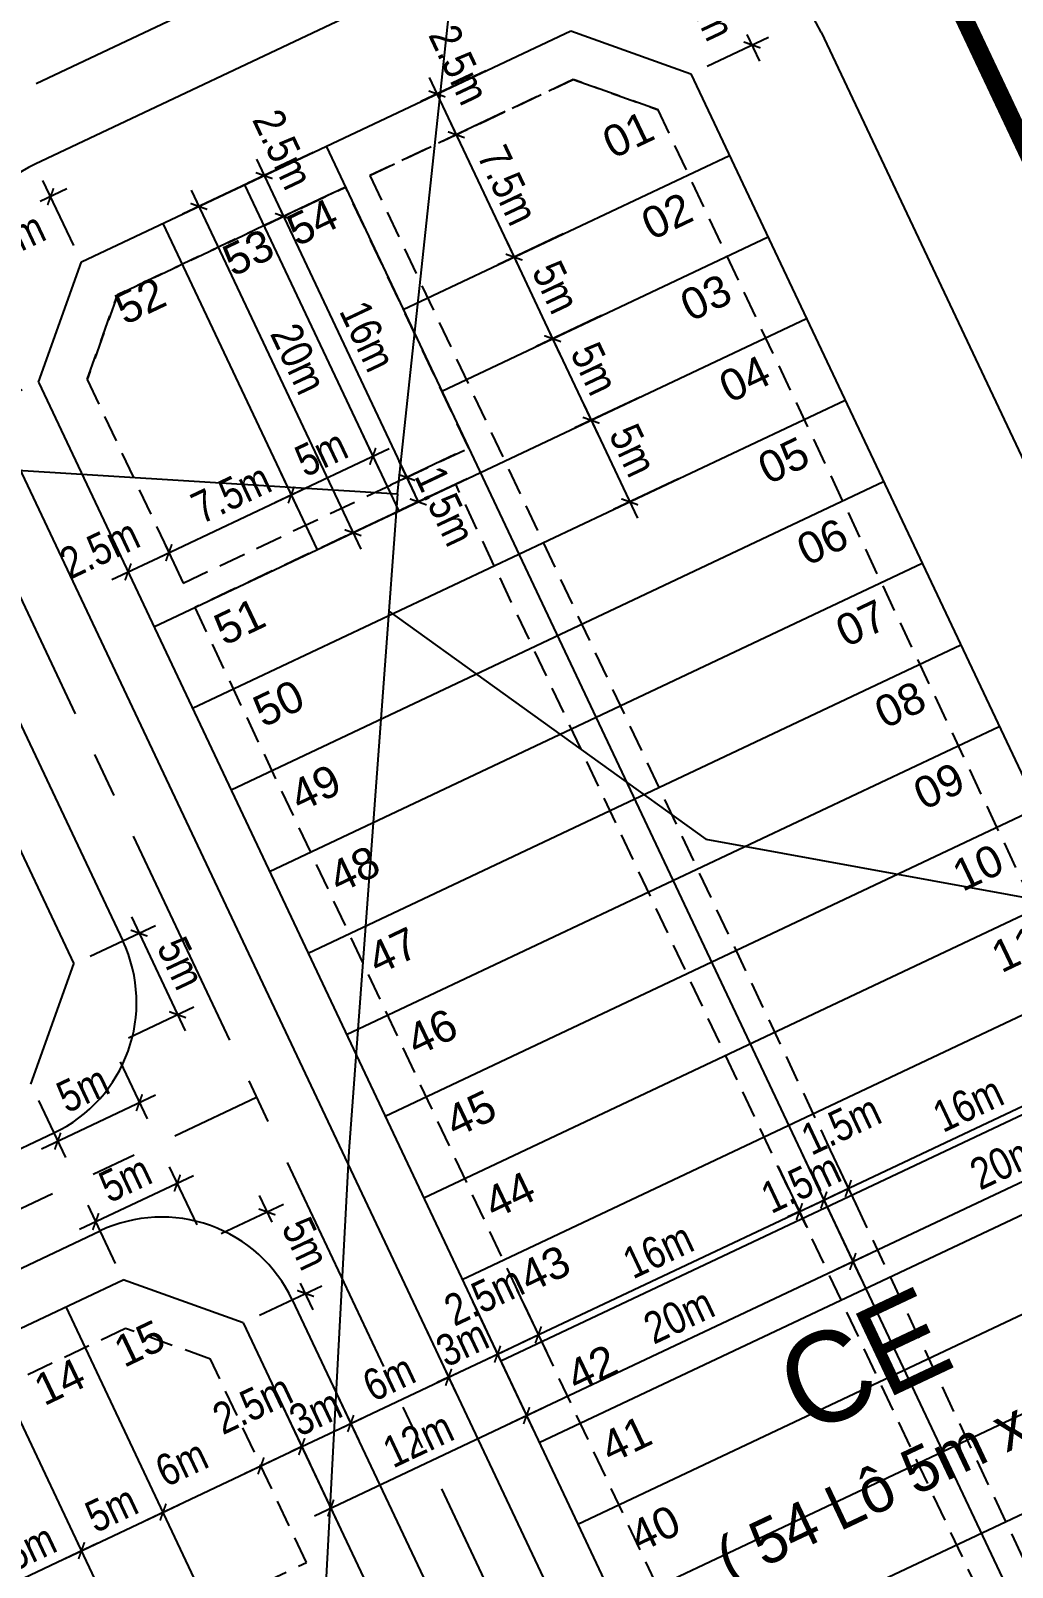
# Model space of a CAD drawing. Extents: x 597165 to 598689, y 1181586 to 1183364.
# Drawn here: x 597631 to 597685.4, y 1182626.3 to 1182711.4 of the extents above; entities that cross this region are included whole.
import ezdxf
from ezdxf.enums import TextEntityAlignment as Align

# ---------------------------------------------------------------- set-up
doc = ezdxf.new("R2010")
doc.units = 0
doc.header["$MEASUREMENT"] = 0
doc.linetypes.add('CENTER', pattern=[2, 1.25, -0.25, 0.25, -0.25])
doc.linetypes.add('DASHED', pattern=[0.75, 0.5, -0.25])
doc.layers.get('0').update_dxf_attribs({"linetype": 'CONTINUOUS'})
doc.layers.get('DEFPOINTS').update_dxf_attribs({"color": 8, "linetype": 'CONTINUOUS'})
for name, color, linetype in [('CGXD', 3, 'CONTINUOUS'), ('DIM-T', 7, 'CONTINUOUS'), ('DTEXT-TENLO', 4, 'CONTINUOUS'), ('HA-CAY-XANH-KO', 3, 'CONTINUOUS'), ('NEN-HT', 8, 'CONTINUOUS'), ('NET-LENGOAI', 4, 'CONTINUOUS'), ('NET-LETRONG', 5, 'CONTINUOUS'), ('NET-PLO', 2, 'CONTINUOUS'), ('NET-RANH-DAT', 7, 'CONTINUOUS'), ('NET-TIM', 2, 'CENTER'), ('TEXT-SOLO', 7, 'CONTINUOUS')]:
    doc.layers.add(name, color=color, linetype=linetype)
doc.styles.add('AVO', font='VHELVEN.TTF')
doc.styles.add('VHEL-C-R', font='VHELVCN.TTF')
doc.styles.add('VTIMES-R', font='VAPTIMN.TTF')
doc.dimstyles.new('TL1000', dxfattribs={"dimscale": 0, "dimtxt": 2, "dimasz": 0.7, "dimexe": 1, "dimexo": 1, "dimgap": 0.5, "dimtad": 1, "dimdec": 1, "dimzin": 12, "dimtxsty": 'VHEL-C-R', "dimblk1": 'ARCHTICK', "dimblk2": 'ARCHTICK', "dimsah": 1, "dimcen": -0.09, "dimdle": 1, "dimclrd": 256, "dimclre": 256, "dimclrt": 256, "dimazin": 3, "dimtfac": 0.005, "dimtdec": 1, "dimtix": 1, "dimtmove": 0, "dimatfit": 3, "dimtolj": 1, "dimtzin": 0})

# ---------------------------------------------------------------- blocks, each defined once
blk = doc.blocks.new('_ARCHTICK')
at = {"color": 0, "linetype": 'BYBLOCK', "const_width": 0.15}
blk.add_lwpolyline([(-0.5, -0.5), (0.5, 0.5)], dxfattribs=at)
blk = doc.blocks.new('*D469')
at = {"linetype": 'BYBLOCK'}
for p, q in [((597633.717, 1182627.402), (597633.383, 1182628.108)), ((597628.385, 1182624.641), (597634.715, 1182627.631)), ((597629.196, 1182625.267), (597628.862, 1182625.973))]:
    blk.add_line(p, q, dxfattribs=at)
at = {"layer": 'DEFPOINTS', "color": 0, "linetype": 'BYBLOCK'}
for p in [(597633.811, 1182627.204), (597634.144, 1182626.498), (597629.623, 1182624.363)]:
    blk.add_point(p, dxfattribs=at)
at = {"linetype": 'BYBLOCK', "xscale": 0.7, "yscale": 0.7, "zscale": 0.7}
for p, rotation in [((597633.811, 1182627.204), 25.28251724438003), ((597629.289, 1182625.068), 205.28251724438)]:
    blk.add_blockref('_ARCHTICK', p, dxfattribs=dict(at, rotation=rotation))
at = {"linetype": 'BYBLOCK', "insert": (597630.955, 1182627.396), "char_height": 1.75, "attachment_point": 5, "rotation": 25.28252, "style": 'VHEL-C-R'}
blk.add_mtext('\\A1;5m', dxfattribs=at)
blk = doc.blocks.new('*D468')
at = {"linetype": 'BYBLOCK'}
for p, q in [((597632.906, 1182626.777), (597639.236, 1182629.766)), ((597633.717, 1182627.402), (597633.383, 1182628.108))]:
    blk.add_line(p, q, dxfattribs=at)
at = {"layer": 'DEFPOINTS', "color": 0, "linetype": 'BYBLOCK'}
for p in [(597638.332, 1182629.339), (597638.332, 1182629.339), (597634.144, 1182626.498)]:
    blk.add_point(p, dxfattribs=at)
at = {"linetype": 'BYBLOCK', "xscale": 0.7, "yscale": 0.7, "zscale": 0.7}
for p, rotation in [((597638.332, 1182629.339), 25.28251724438003), ((597633.811, 1182627.204), 205.28251724438)]:
    blk.add_blockref('_ARCHTICK', p, dxfattribs=dict(at, rotation=rotation))
at = {"linetype": 'BYBLOCK', "insert": (597635.476, 1182629.532), "char_height": 1.75, "attachment_point": 5, "rotation": 25.28252, "style": 'VHEL-C-R'}
blk.add_mtext('\\A1;5m', dxfattribs=at)
blk = doc.blocks.new('*D467')
at = {"linetype": 'BYBLOCK'}
blk.add_line((597637.427, 1182628.912), (597644.661, 1182632.329), dxfattribs=at)
at = {"layer": 'DEFPOINTS', "color": 0, "linetype": 'BYBLOCK'}
for p in [(597643.757, 1182631.902), (597643.757, 1182631.902), (597638.332, 1182629.339)]:
    blk.add_point(p, dxfattribs=at)
at = {"linetype": 'BYBLOCK', "xscale": 0.7, "yscale": 0.7, "zscale": 0.7}
for p, rotation in [((597643.757, 1182631.902), 25.28251724438003), ((597638.332, 1182629.339), 205.28251724438)]:
    blk.add_blockref('_ARCHTICK', p, dxfattribs=dict(at, rotation=rotation))
at = {"linetype": 'BYBLOCK', "insert": (597639.36, 1182632.067), "char_height": 1.75, "attachment_point": 5, "rotation": 25.28252, "style": 'VHEL-C-R'}
blk.add_mtext('\\A1;6m', dxfattribs=at)
blk = doc.blocks.new('*D466')
at = {"linetype": 'BYBLOCK'}
blk.add_line((597642.853, 1182631.475), (597646.017, 1182632.969), dxfattribs=at)
at = {"layer": 'DEFPOINTS', "color": 0, "linetype": 'BYBLOCK'}
for p in [(597646.017, 1182632.969), (597646.017, 1182632.969), (597643.757, 1182631.902)]:
    blk.add_point(p, dxfattribs=at)
at = {"linetype": 'BYBLOCK', "xscale": 0.7, "yscale": 0.7, "zscale": 0.7}
for p, rotation in [((597646.017, 1182632.969), 25.28251724438003), ((597643.757, 1182631.902), 205.28251724438)]:
    blk.add_blockref('_ARCHTICK', p, dxfattribs=dict(at, rotation=rotation))
at = {"linetype": 'BYBLOCK', "insert": (597643.292, 1182635.325), "char_height": 1.75, "attachment_point": 5, "rotation": 25.28252, "style": 'VHEL-C-R'}
blk.add_mtext('\\A1;2.5m', dxfattribs=at)
blk = doc.blocks.new('*D456')
at = {"linetype": 'BYBLOCK'}
for p, q in [((597635.488, 1182681.018), (597638.653, 1182682.513)), ((597638.461, 1182682.919), (597639.08, 1182681.609))]:
    blk.add_line(p, q, dxfattribs=at)
at = {"layer": 'DEFPOINTS', "color": 0, "linetype": 'BYBLOCK'}
for p in [(597638.034, 1182683.823), (597638.653, 1182682.513), (597636.392, 1182681.445)]:
    blk.add_point(p, dxfattribs=at)
at = {"linetype": 'BYBLOCK', "xscale": 0.7, "yscale": 0.7, "zscale": 0.7}
for p, rotation in [((597638.653, 1182682.513), 25.28251725389641), ((597636.392, 1182681.445), 205.2825172538964)]:
    blk.add_blockref('_ARCHTICK', p, dxfattribs=dict(at, rotation=rotation))
at = {"linetype": 'BYBLOCK', "insert": (597634.817, 1182682.729), "char_height": 1.75, "attachment_point": 5, "rotation": 25.28252, "style": 'VHEL-C-R'}
blk.add_mtext('\\A1;2.5m', dxfattribs=at)
blk = doc.blocks.new('*D455')
at = {"linetype": 'BYBLOCK'}
for p, q in [((597644.863, 1182686.927), (597645.861, 1182684.812)), ((597637.749, 1182682.086), (597646.339, 1182686.143)), ((597638.461, 1182682.919), (597639.08, 1182681.609))]:
    blk.add_line(p, q, dxfattribs=at)
at = {"layer": 'DEFPOINTS', "color": 0, "linetype": 'BYBLOCK'}
for p in [(597644.436, 1182687.831), (597645.434, 1182685.716), (597638.034, 1182683.823)]:
    blk.add_point(p, dxfattribs=at)
at = {"linetype": 'BYBLOCK', "xscale": 0.7, "yscale": 0.7, "zscale": 0.7}
for p, rotation in [((597645.434, 1182685.716), 25.28251725389641), ((597638.653, 1182682.513), 205.2825172538964)]:
    blk.add_blockref('_ARCHTICK', p, dxfattribs=dict(at, rotation=rotation))
at = {"linetype": 'BYBLOCK', "insert": (597642.107, 1182685.807), "char_height": 1.75, "attachment_point": 5, "rotation": 25.28252, "style": 'VHEL-C-R'}
blk.add_mtext('\\A1;7.5m', dxfattribs=at)
blk = doc.blocks.new('*D454')
at = {"linetype": 'BYBLOCK'}
for p, q in [((597649.415, 1182688.996), (597650.383, 1182686.947)), ((597644.53, 1182685.289), (597650.86, 1182688.279)), ((597644.863, 1182686.927), (597645.861, 1182684.812))]:
    blk.add_line(p, q, dxfattribs=at)
at = {"layer": 'DEFPOINTS', "color": 0, "linetype": 'BYBLOCK'}
for p in [(597648.988, 1182689.9), (597644.436, 1182687.831), (597649.955, 1182687.852)]:
    blk.add_point(p, dxfattribs=at)
at = {"linetype": 'BYBLOCK', "xscale": 0.7, "yscale": 0.7, "zscale": 0.7}
for p, rotation in [((597649.955, 1182687.852), 25.28251725389641), ((597645.434, 1182685.716), 205.2825172538964)]:
    blk.add_blockref('_ARCHTICK', p, dxfattribs=dict(at, rotation=rotation))
at = {"linetype": 'BYBLOCK', "insert": (597647.1, 1182688.044), "char_height": 1.75, "attachment_point": 5, "rotation": 25.28252, "style": 'VHEL-C-R'}
blk.add_mtext('\\A1;5m', dxfattribs=at)
blk = doc.blocks.new('*D382')
at = {"linetype": 'BYBLOCK'}
for p, q in [((597647.449, 1182636.963), (597649.157, 1182633.346)), ((597644.736, 1182635.682), (597646.445, 1182632.065)), ((597648.73, 1182634.251), (597649.363, 1182634.55)), ((597646.017, 1182632.969), (597648.73, 1182634.251)), ((597646.017, 1182632.969), (597645.384, 1182632.67))]:
    blk.add_line(p, q, dxfattribs=at)
at = {"layer": 'DEFPOINTS', "color": 0, "linetype": 'BYBLOCK'}
for p in [(597647.022, 1182637.867), (597644.309, 1182636.586), (597648.73, 1182634.251)]:
    blk.add_point(p, dxfattribs=at)
at = {"linetype": 'BYBLOCK', "xscale": 0.7, "yscale": 0.7, "zscale": 0.7}
for p, rotation in [((597648.73, 1182634.251), 205.2825172561635), ((597646.017, 1182632.969), 25.2825172561635)]:
    blk.add_blockref('_ARCHTICK', p, dxfattribs=dict(at, rotation=rotation))
at = {"linetype": 'BYBLOCK', "insert": (597646.779, 1182634.87), "char_height": 1.75, "attachment_point": 5, "rotation": 25.28252, "style": 'VHEL-C-R'}
blk.add_mtext('\\A1;3m', dxfattribs=at)
blk = doc.blocks.new('*D381')
at = {"linetype": 'BYBLOCK'}
for p, q in [((597652.874, 1182639.526), (597654.582, 1182635.909)), ((597647.826, 1182633.824), (597655.06, 1182637.24))]:
    blk.add_line(p, q, dxfattribs=at)
at = {"layer": 'DEFPOINTS', "color": 0, "linetype": 'BYBLOCK'}
for p in [(597652.447, 1182640.43), (597647.022, 1182637.867), (597654.155, 1182636.813)]:
    blk.add_point(p, dxfattribs=at)
at = {"linetype": 'BYBLOCK', "xscale": 0.7, "yscale": 0.7, "zscale": 0.7}
for p, rotation in [((597654.155, 1182636.813), 25.28251725616348), ((597648.73, 1182634.251), 205.2825172561635)]:
    blk.add_blockref('_ARCHTICK', p, dxfattribs=dict(at, rotation=rotation))
at = {"linetype": 'BYBLOCK', "insert": (597650.848, 1182636.792), "char_height": 1.75, "attachment_point": 5, "rotation": 25.28252, "style": 'VHEL-C-R'}
blk.add_mtext('\\A1;6m', dxfattribs=at)
blk = doc.blocks.new('*D380')
at = {"linetype": 'BYBLOCK'}
for p, q in [((597655.587, 1182640.807), (597657.295, 1182637.19)), ((597654.155, 1182636.813), (597656.868, 1182638.094)), ((597656.868, 1182638.094), (597657.501, 1182638.393)), ((597654.155, 1182636.813), (597653.522, 1182636.514))]:
    blk.add_line(p, q, dxfattribs=at)
at = {"layer": 'DEFPOINTS', "color": 0, "linetype": 'BYBLOCK'}
for p in [(597655.16, 1182641.711), (597652.447, 1182640.43), (597656.868, 1182638.094)]:
    blk.add_point(p, dxfattribs=at)
at = {"linetype": 'BYBLOCK', "xscale": 0.7, "yscale": 0.7, "zscale": 0.7}
for p, rotation in [((597656.868, 1182638.094), 205.2825172561635), ((597654.155, 1182636.813), 25.2825172561635)]:
    blk.add_blockref('_ARCHTICK', p, dxfattribs=dict(at, rotation=rotation))
at = {"linetype": 'BYBLOCK', "insert": (597654.916, 1182638.714), "char_height": 1.75, "attachment_point": 5, "rotation": 25.28252, "style": 'VHEL-C-R'}
blk.add_mtext('\\A1;3m', dxfattribs=at)
blk = doc.blocks.new('*D379')
at = {"linetype": 'BYBLOCK'}
for p, q in [((597655.487, 1182641.018), (597658.903, 1182633.785)), ((597644.636, 1182635.893), (597648.053, 1182628.66)), ((597646.722, 1182629.137), (597659.381, 1182635.116))]:
    blk.add_line(p, q, dxfattribs=at)
at = {"layer": 'DEFPOINTS', "color": 0, "linetype": 'BYBLOCK'}
for p in [(597655.06, 1182641.922), (597644.209, 1182636.798), (597658.476, 1182634.689)]:
    blk.add_point(p, dxfattribs=at)
at = {"linetype": 'BYBLOCK', "xscale": 0.7, "yscale": 0.7, "zscale": 0.7}
for p, rotation in [((597658.476, 1182634.689), 25.28251725409745), ((597647.626, 1182629.564), 205.2825172540974)]:
    blk.add_blockref('_ARCHTICK', p, dxfattribs=dict(at, rotation=rotation))
at = {"linetype": 'BYBLOCK', "insert": (597652.464, 1182633.37), "char_height": 1.75, "attachment_point": 5, "rotation": 25.28252, "style": 'VHEL-C-R'}
blk.add_mtext('\\A1;12m', dxfattribs=at)
blk = doc.blocks.new('*D378')
at = {"linetype": 'BYBLOCK'}
for p, q in [((597657.947, 1182641.663), (597659.556, 1182638.258)), ((597655.687, 1182640.595), (597657.295, 1182637.19)), ((597655.964, 1182637.667), (597659.129, 1182639.162))]:
    blk.add_line(p, q, dxfattribs=at)
at = {"layer": 'DEFPOINTS', "color": 0, "linetype": 'BYBLOCK'}
for p in [(597657.52, 1182642.567), (597655.26, 1182641.5), (597659.129, 1182639.162)]:
    blk.add_point(p, dxfattribs=at)
at = {"linetype": 'BYBLOCK', "xscale": 0.7, "yscale": 0.7, "zscale": 0.7}
for p, rotation in [((597659.129, 1182639.162), 25.28251725986084), ((597656.868, 1182638.094), 205.2825172598608)]:
    blk.add_blockref('_ARCHTICK', p, dxfattribs=dict(at, rotation=rotation))
at = {"linetype": 'BYBLOCK', "insert": (597656.123, 1182641.333), "char_height": 1.75, "attachment_point": 5, "rotation": 25.28252, "style": 'VHEL-C-R'}
blk.add_mtext('\\A1;2.5m', dxfattribs=at)
blk = doc.blocks.new('*D377')
at = {"linetype": 'BYBLOCK'}
for p, q in [((597672.415, 1182648.496), (597674.023, 1182645.091)), ((597658.224, 1182638.735), (597674.5, 1182646.422))]:
    blk.add_line(p, q, dxfattribs=at)
at = {"layer": 'DEFPOINTS', "color": 0, "linetype": 'BYBLOCK'}
for p in [(597671.988, 1182649.401), (597673.596, 1182645.995), (597657.52, 1182642.567)]:
    blk.add_point(p, dxfattribs=at)
at = {"linetype": 'BYBLOCK', "xscale": 0.7, "yscale": 0.7, "zscale": 0.7}
for p, rotation in [((597673.596, 1182645.995), 25.28251725986084), ((597659.129, 1182639.162), 205.2825172598608)]:
    blk.add_blockref('_ARCHTICK', p, dxfattribs=dict(at, rotation=rotation))
at = {"linetype": 'BYBLOCK', "insert": (597665.767, 1182643.839), "char_height": 1.75, "attachment_point": 5, "rotation": 25.28252, "style": 'VHEL-C-R'}
blk.add_mtext('\\A1;16m', dxfattribs=at)
blk = doc.blocks.new('*D376')
at = {"linetype": 'BYBLOCK'}
for p, q in [((597673.771, 1182649.137), (597675.379, 1182645.732)), ((597673.596, 1182645.995), (597674.952, 1182646.636)), ((597674.952, 1182646.636), (597675.585, 1182646.935)), ((597673.596, 1182645.995), (597672.963, 1182645.696))]:
    blk.add_line(p, q, dxfattribs=at)
at = {"layer": 'DEFPOINTS', "color": 0, "linetype": 'BYBLOCK'}
for p in [(597673.344, 1182650.041), (597671.988, 1182649.401), (597674.952, 1182646.636)]:
    blk.add_point(p, dxfattribs=at)
at = {"linetype": 'BYBLOCK', "xscale": 0.7, "yscale": 0.7, "zscale": 0.7}
for p, rotation in [((597673.596, 1182645.995), 25.28251725986087), ((597674.952, 1182646.636), 205.2825172598608)]:
    blk.add_blockref('_ARCHTICK', p, dxfattribs=dict(at, rotation=rotation))
at = {"linetype": 'BYBLOCK', "insert": (597673.679, 1182647.576), "char_height": 1.75, "attachment_point": 5, "rotation": 25.28252, "style": 'VHEL-C-R'}
blk.add_mtext('\\A1;1.5m', dxfattribs=at)
blk = doc.blocks.new('*D375')
at = {"linetype": 'BYBLOCK'}
for p, q in [((597675.127, 1182649.778), (597676.736, 1182646.372)), ((597674.048, 1182646.209), (597676.309, 1182647.277))]:
    blk.add_line(p, q, dxfattribs=at)
at = {"layer": 'DEFPOINTS', "color": 0, "linetype": 'BYBLOCK'}
for p in [(597674.7, 1182650.682), (597673.344, 1182650.041), (597676.309, 1182647.277)]:
    blk.add_point(p, dxfattribs=at)
at = {"linetype": 'BYBLOCK', "xscale": 0.7, "yscale": 0.7, "zscale": 0.7}
for p, rotation in [((597676.309, 1182647.277), 25.28251725986084), ((597674.952, 1182646.636), 205.2825172598608)]:
    blk.add_blockref('_ARCHTICK', p, dxfattribs=dict(at, rotation=rotation))
at = {"linetype": 'BYBLOCK', "insert": (597675.906, 1182650.806), "char_height": 1.75, "attachment_point": 5, "rotation": 25.28252, "style": 'VHEL-C-R'}
blk.add_mtext('\\A1;1.5m', dxfattribs=at)
blk = doc.blocks.new('*D374')
at = {"linetype": 'BYBLOCK'}
for p, q in [((597689.595, 1182656.611), (597691.203, 1182653.206)), ((597675.404, 1182646.85), (597691.68, 1182654.537))]:
    blk.add_line(p, q, dxfattribs=at)
at = {"layer": 'DEFPOINTS', "color": 0, "linetype": 'BYBLOCK'}
for p in [(597689.168, 1182657.515), (597690.776, 1182654.11), (597674.7, 1182650.682)]:
    blk.add_point(p, dxfattribs=at)
at = {"linetype": 'BYBLOCK', "xscale": 0.7, "yscale": 0.7, "zscale": 0.7}
for p, rotation in [((597690.776, 1182654.11), 25.28251725986084), ((597676.309, 1182647.277), 205.2825172598608)]:
    blk.add_blockref('_ARCHTICK', p, dxfattribs=dict(at, rotation=rotation))
at = {"linetype": 'BYBLOCK', "insert": (597682.947, 1182651.953), "char_height": 1.75, "attachment_point": 5, "rotation": 25.28252, "style": 'VHEL-C-R'}
blk.add_mtext('\\A1;16m', dxfattribs=at)
blk = doc.blocks.new('*D372')
at = {"linetype": 'BYBLOCK'}
for p, q in [((597673.771, 1182649.137), (597676.988, 1182642.327)), ((597657.572, 1182634.262), (597677.465, 1182643.658)), ((597655.687, 1182640.595), (597658.903, 1182633.785))]:
    blk.add_line(p, q, dxfattribs=at)
at = {"layer": 'DEFPOINTS', "color": 0, "linetype": 'BYBLOCK'}
for p in [(597673.344, 1182650.041), (597676.561, 1182643.231), (597655.26, 1182641.5)]:
    blk.add_point(p, dxfattribs=at)
at = {"linetype": 'BYBLOCK', "xscale": 0.7, "yscale": 0.7, "zscale": 0.7}
for p, rotation in [((597676.561, 1182643.231), 25.28251725407223), ((597658.476, 1182634.689), 205.2825172540722)]:
    blk.add_blockref('_ARCHTICK', p, dxfattribs=dict(at, rotation=rotation))
at = {"linetype": 'BYBLOCK', "insert": (597666.923, 1182640.22), "char_height": 1.75, "attachment_point": 5, "rotation": 25.28252, "style": 'VHEL-C-R'}
blk.add_mtext('\\A1;20m', dxfattribs=at)
blk = doc.blocks.new('*D371')
at = {"linetype": 'BYBLOCK'}
for p, q in [((597691.855, 1182657.679), (597695.072, 1182650.868)), ((597675.656, 1182642.804), (597695.549, 1182652.2)), ((597673.771, 1182649.137), (597676.988, 1182642.327))]:
    blk.add_line(p, q, dxfattribs=at)
at = {"layer": 'DEFPOINTS', "color": 0, "linetype": 'BYBLOCK'}
for p in [(597691.428, 1182658.583), (597694.645, 1182651.773), (597673.344, 1182650.041)]:
    blk.add_point(p, dxfattribs=at)
at = {"linetype": 'BYBLOCK', "xscale": 0.7, "yscale": 0.7, "zscale": 0.7}
for p, rotation in [((597694.645, 1182651.773), 25.28251725407223), ((597676.561, 1182643.231), 205.2825172540722)]:
    blk.add_blockref('_ARCHTICK', p, dxfattribs=dict(at, rotation=rotation))
at = {"linetype": 'BYBLOCK', "insert": (597685.008, 1182648.762), "char_height": 1.75, "attachment_point": 5, "rotation": 25.28252, "style": 'VHEL-C-R'}
blk.add_mtext('\\A1;20m', dxfattribs=at)
blk = doc.blocks.new('*D365')
at = {"linetype": 'BYBLOCK'}
for p, q in [((597656.227, 1182709.217), (597652.61, 1182707.509)), ((597653.088, 1182708.84), (597654.582, 1182705.675)), ((597657.295, 1182706.956), (597653.678, 1182705.248))]:
    blk.add_line(p, q, dxfattribs=at)
at = {"layer": 'DEFPOINTS', "color": 0, "linetype": 'BYBLOCK'}
for p in [(597657.131, 1182709.644), (597658.199, 1182707.383), (597654.582, 1182705.675)]:
    blk.add_point(p, dxfattribs=at)
at = {"linetype": 'BYBLOCK', "xscale": 0.7, "yscale": 0.7, "zscale": 0.7}
for p, rotation in [((597653.515, 1182707.936), 115.2825172537629), ((597654.582, 1182705.675), 295.2825172537629)]:
    blk.add_blockref('_ARCHTICK', p, dxfattribs=dict(at, rotation=rotation))
at = {"linetype": 'BYBLOCK', "insert": (597654.74, 1182709.556), "char_height": 1.75, "attachment_point": 5, "rotation": 295.28252, "style": 'VHEL-C-R'}
blk.add_mtext('\\A1;2.5m', dxfattribs=at)
blk = doc.blocks.new('*D364')
at = {"linetype": 'BYBLOCK'}
for p, q in [((597654.155, 1182706.579), (597658.213, 1182697.989)), ((597660.498, 1182700.175), (597656.881, 1182698.466))]:
    blk.add_line(p, q, dxfattribs=at)
at = {"layer": 'DEFPOINTS', "color": 0, "linetype": 'BYBLOCK'}
for p in [(597658.199, 1182707.383), (597661.402, 1182700.602), (597657.785, 1182698.894)]:
    blk.add_point(p, dxfattribs=at)
at = {"linetype": 'BYBLOCK', "xscale": 0.7, "yscale": 0.7, "zscale": 0.7}
for p, rotation in [((597654.582, 1182705.675), 115.2825172537629), ((597657.785, 1182698.894), 295.2825172537629)]:
    blk.add_blockref('_ARCHTICK', p, dxfattribs=dict(at, rotation=rotation))
at = {"linetype": 'BYBLOCK', "insert": (597657.444, 1182702.88), "char_height": 1.75, "attachment_point": 5, "rotation": 295.28252, "style": 'VHEL-C-R'}
blk.add_mtext('\\A1;7.5m', dxfattribs=at)
blk = doc.blocks.new('*D363')
at = {"linetype": 'BYBLOCK'}
for p, q in [((597657.358, 1182699.798), (597660.348, 1182693.468)), ((597662.633, 1182695.654), (597659.017, 1182693.945))]:
    blk.add_line(p, q, dxfattribs=at)
at = {"layer": 'DEFPOINTS', "color": 0, "linetype": 'BYBLOCK'}
for p in [(597661.402, 1182700.602), (597663.538, 1182696.081), (597659.921, 1182694.372)]:
    blk.add_point(p, dxfattribs=at)
at = {"linetype": 'BYBLOCK', "xscale": 0.7, "yscale": 0.7, "zscale": 0.7}
for p, rotation in [((597657.785, 1182698.894), 115.2825172537629), ((597659.921, 1182694.372), 295.2825172537629)]:
    blk.add_blockref('_ARCHTICK', p, dxfattribs=dict(at, rotation=rotation))
at = {"linetype": 'BYBLOCK', "insert": (597660.113, 1182697.228), "char_height": 1.75, "attachment_point": 5, "rotation": 295.28252, "style": 'VHEL-C-R'}
blk.add_mtext('\\A1;5m', dxfattribs=at)
blk = doc.blocks.new('*D362')
at = {"linetype": 'BYBLOCK'}
for p, q in [((597659.494, 1182695.277), (597662.483, 1182688.947)), ((597664.769, 1182691.133), (597661.152, 1182689.424))]:
    blk.add_line(p, q, dxfattribs=at)
at = {"layer": 'DEFPOINTS', "color": 0, "linetype": 'BYBLOCK'}
for p in [(597663.538, 1182696.081), (597665.673, 1182691.56), (597662.056, 1182689.851)]:
    blk.add_point(p, dxfattribs=at)
at = {"linetype": 'BYBLOCK', "xscale": 0.7, "yscale": 0.7, "zscale": 0.7}
for p, rotation in [((597659.921, 1182694.372), 115.2825172537629), ((597662.056, 1182689.851), 295.2825172537629)]:
    blk.add_blockref('_ARCHTICK', p, dxfattribs=dict(at, rotation=rotation))
at = {"linetype": 'BYBLOCK', "insert": (597662.249, 1182692.707), "char_height": 1.75, "attachment_point": 5, "rotation": 295.28252, "style": 'VHEL-C-R'}
blk.add_mtext('\\A1;5m', dxfattribs=at)
blk = doc.blocks.new('*D361')
at = {"linetype": 'BYBLOCK'}
for p, q in [((597661.629, 1182690.756), (597664.619, 1182684.426)), ((597666.904, 1182686.612), (597663.287, 1182684.903))]:
    blk.add_line(p, q, dxfattribs=at)
at = {"layer": 'DEFPOINTS', "color": 0, "linetype": 'BYBLOCK'}
for p in [(597665.673, 1182691.56), (597667.809, 1182687.039), (597664.192, 1182685.33)]:
    blk.add_point(p, dxfattribs=at)
at = {"linetype": 'BYBLOCK', "xscale": 0.7, "yscale": 0.7, "zscale": 0.7}
for p, rotation in [((597662.056, 1182689.851), 115.2825172537629), ((597664.192, 1182685.33), 295.2825172537629)]:
    blk.add_blockref('_ARCHTICK', p, dxfattribs=dict(at, rotation=rotation))
at = {"linetype": 'BYBLOCK', "insert": (597664.384, 1182688.186), "char_height": 1.75, "attachment_point": 5, "rotation": 295.28252, "style": 'VHEL-C-R'}
blk.add_mtext('\\A1;5m', dxfattribs=at)
blk = doc.blocks.new('*D360')
at = {"linetype": 'BYBLOCK'}
for p, q in [((597646.646, 1182704.691), (597643.029, 1182702.983)), ((597643.506, 1182704.314), (597645.001, 1182701.15)), ((597647.714, 1182702.431), (597644.097, 1182700.723))]:
    blk.add_line(p, q, dxfattribs=at)
at = {"layer": 'DEFPOINTS', "color": 0, "linetype": 'BYBLOCK'}
for p in [(597647.55, 1182705.119), (597648.618, 1182702.858), (597645.001, 1182701.15)]:
    blk.add_point(p, dxfattribs=at)
at = {"linetype": 'BYBLOCK', "xscale": 0.7, "yscale": 0.7, "zscale": 0.7}
for p, rotation in [((597643.933, 1182703.41), 115.2825172516175), ((597645.001, 1182701.15), 295.2825172516174)]:
    blk.add_blockref('_ARCHTICK', p, dxfattribs=dict(at, rotation=rotation))
at = {"linetype": 'BYBLOCK', "insert": (597644.979, 1182704.865), "char_height": 1.75, "attachment_point": 5, "rotation": 295.28252, "style": 'VHEL-C-R'}
blk.add_mtext('\\A1;2.5m', dxfattribs=at)
blk = doc.blocks.new('*D359')
at = {"linetype": 'BYBLOCK'}
for p, q in [((597644.574, 1182702.054), (597652.261, 1182685.778)), ((597654.547, 1182687.963), (597650.93, 1182686.255))]:
    blk.add_line(p, q, dxfattribs=at)
at = {"layer": 'DEFPOINTS', "color": 0, "linetype": 'BYBLOCK'}
for p in [(597648.618, 1182702.858), (597655.451, 1182688.391), (597651.834, 1182686.682)]:
    blk.add_point(p, dxfattribs=at)
at = {"linetype": 'BYBLOCK', "xscale": 0.7, "yscale": 0.7, "zscale": 0.7}
for p, rotation in [((597645.001, 1182701.15), 115.2825172516175), ((597651.834, 1182686.682), 295.2825172516174)]:
    blk.add_blockref('_ARCHTICK', p, dxfattribs=dict(at, rotation=rotation))
at = {"linetype": 'BYBLOCK', "insert": (597649.678, 1182694.511), "char_height": 1.75, "attachment_point": 5, "rotation": 295.28252, "style": 'VHEL-C-R'}
blk.add_mtext('\\A1;16m', dxfattribs=at)
blk = doc.blocks.new('*D358')
at = {"linetype": 'BYBLOCK'}
for p, q in [((597651.407, 1182687.586), (597652.475, 1182685.326)), ((597655.188, 1182686.607), (597651.571, 1182684.899))]:
    blk.add_line(p, q, dxfattribs=at)
at = {"layer": 'DEFPOINTS', "color": 0, "linetype": 'BYBLOCK'}
for p in [(597655.451, 1182688.391), (597656.092, 1182687.034), (597652.475, 1182685.326)]:
    blk.add_point(p, dxfattribs=at)
at = {"linetype": 'BYBLOCK', "xscale": 0.7, "yscale": 0.7, "zscale": 0.7}
for p, rotation in [((597651.834, 1182686.682), 115.2825172516175), ((597652.475, 1182685.326), 295.2825172516174)]:
    blk.add_blockref('_ARCHTICK', p, dxfattribs=dict(at, rotation=rotation))
at = {"linetype": 'BYBLOCK', "insert": (597653.967, 1182685.102), "char_height": 1.75, "attachment_point": 5, "rotation": 295.28252, "style": 'VHEL-C-R'}
blk.add_mtext('\\A1;1.5m', dxfattribs=at)
blk = doc.blocks.new('*D357')
at = {"linetype": 'BYBLOCK'}
for p, q in [((597646.646, 1182704.691), (597639.412, 1182701.275)), ((597639.889, 1182702.606), (597649.285, 1182682.713)), ((597655.188, 1182686.607), (597647.954, 1182683.191))]:
    blk.add_line(p, q, dxfattribs=at)
at = {"layer": 'DEFPOINTS', "color": 0, "linetype": 'BYBLOCK'}
for p in [(597647.55, 1182705.119), (597656.092, 1182687.034), (597648.858, 1182683.618)]:
    blk.add_point(p, dxfattribs=at)
at = {"linetype": 'BYBLOCK', "xscale": 0.7, "yscale": 0.7, "zscale": 0.7}
for p, rotation in [((597640.317, 1182701.702), 115.2825172530418), ((597648.858, 1182683.618), 295.2825172530418)]:
    blk.add_blockref('_ARCHTICK', p, dxfattribs=dict(at, rotation=rotation))
at = {"linetype": 'BYBLOCK', "insert": (597645.848, 1182693.255), "char_height": 1.75, "attachment_point": 5, "rotation": 295.28252, "style": 'VHEL-C-R'}
blk.add_mtext('\\A1;20m', dxfattribs=at)
blk = doc.blocks.new('*D170')
at = {"linetype": 'BYBLOCK'}
for p, q in [((597635.947, 1182654.295), (597637.442, 1182651.129)), ((597631.59, 1182649.471), (597637.919, 1182652.46)), ((597631.426, 1182652.159), (597632.921, 1182648.994))]:
    blk.add_line(p, q, dxfattribs=at)
at = {"layer": 'DEFPOINTS', "color": 0, "linetype": 'BYBLOCK'}
for p in [(597635.52, 1182655.199), (597630.999, 1182653.063), (597637.015, 1182652.033)]:
    blk.add_point(p, dxfattribs=at)
at = {"linetype": 'BYBLOCK', "xscale": 0.7, "yscale": 0.7, "zscale": 0.7}
for p, rotation in [((597637.015, 1182652.033), 25.28251725516942), ((597632.494, 1182649.898), 205.2825172551694)]:
    blk.add_blockref('_ARCHTICK', p, dxfattribs=dict(at, rotation=rotation))
at = {"linetype": 'BYBLOCK', "insert": (597633.889, 1182652.797), "char_height": 1.75, "attachment_point": 5, "rotation": 25.28252, "style": 'VHEL-C-R'}
blk.add_mtext('\\A1;5m', dxfattribs=at)
blk = doc.blocks.new('*D169')
at = {"linetype": 'BYBLOCK'}
for p, q in [((597634.288, 1182660.147), (597637.905, 1182661.855)), ((597636.574, 1182662.332), (597639.564, 1182656.003)), ((597636.424, 1182655.626), (597640.041, 1182657.334))]:
    blk.add_line(p, q, dxfattribs=at)
at = {"layer": 'DEFPOINTS', "color": 0, "linetype": 'BYBLOCK'}
for p in [(597633.384, 1182659.72), (597639.137, 1182656.907), (597635.52, 1182655.199)]:
    blk.add_point(p, dxfattribs=at)
at = {"linetype": 'BYBLOCK', "xscale": 0.7, "yscale": 0.7, "zscale": 0.7}
for p, rotation in [((597637.001, 1182661.428), 115.2825172599943), ((597639.137, 1182656.907), 295.2825172599943)]:
    blk.add_blockref('_ARCHTICK', p, dxfattribs=dict(at, rotation=rotation))
at = {"linetype": 'BYBLOCK', "insert": (597639.329, 1182659.763), "char_height": 1.75, "attachment_point": 5, "rotation": 295.28252, "style": 'VHEL-C-R'}
blk.add_mtext('\\A1;5m', dxfattribs=at)
blk = doc.blocks.new('*D168')
at = {"linetype": 'BYBLOCK'}
for p, q in [((597633.001, 1182702.67), (597631.521, 1182701.971)), ((597633.378, 1182699.531), (597631.67, 1182703.147)), ((597628.857, 1182697.395), (597627.149, 1182701.012)), ((597626.672, 1182699.681), (597628.152, 1182700.38))]:
    blk.add_line(p, q, dxfattribs=at)
at = {"layer": 'DEFPOINTS', "color": 0, "linetype": 'BYBLOCK'}
for p in [(597627.576, 1182700.108), (597633.805, 1182698.626), (597629.284, 1182696.491)]:
    blk.add_point(p, dxfattribs=at)
at = {"linetype": 'BYBLOCK', "xscale": 0.7, "yscale": 0.7, "zscale": 0.7}
for p, rotation in [((597632.097, 1182702.243), 25.28251725161746), ((597627.576, 1182700.108), 205.2825172516175)]:
    blk.add_blockref('_ARCHTICK', p, dxfattribs=dict(at, rotation=rotation))
at = {"linetype": 'BYBLOCK', "insert": (597630.351, 1182700.086), "char_height": 1.75, "attachment_point": 5, "rotation": 25.28252, "style": 'VHEL-C-R'}
blk.add_mtext('\\A1;5m', dxfattribs=at)
blk = doc.blocks.new('*D167')
at = {"linetype": 'BYBLOCK'}
for p, q in [((597628.38, 1182696.064), (597625.314, 1182694.616)), ((597628.781, 1182689.618), (597625.791, 1182695.947)), ((597630.515, 1182691.543), (597627.449, 1182690.095))]:
    blk.add_line(p, q, dxfattribs=at)
at = {"layer": 'DEFPOINTS', "color": 0, "linetype": 'BYBLOCK'}
for p in [(597629.284, 1182696.491), (597626.218, 1182695.043), (597631.42, 1182691.97)]:
    blk.add_point(p, dxfattribs=at)
at = {"linetype": 'BYBLOCK', "xscale": 0.7, "yscale": 0.7, "zscale": 0.7}
for p, rotation in [((597626.218, 1182695.043), 115.2825172611338), ((597628.353, 1182690.522), 295.2825172611338)]:
    blk.add_blockref('_ARCHTICK', p, dxfattribs=dict(at, rotation=rotation))
at = {"linetype": 'BYBLOCK', "insert": (597628.882, 1182693.536), "char_height": 1.75, "attachment_point": 5, "rotation": 295.28252, "style": 'VHEL-C-R'}
blk.add_mtext('\\A1;5m', dxfattribs=at)
blk = doc.blocks.new('*D165')
at = {"linetype": 'BYBLOCK'}
for p, q in [((597666.36, 1182714.003), (597669.744, 1182715.601)), ((597668.412, 1182716.078), (597669.112, 1182714.598)), ((597671.402, 1182709.749), (597670.703, 1182711.229)), ((597668.495, 1182709.482), (597671.879, 1182711.08))]:
    blk.add_line(p, q, dxfattribs=at)
at = {"layer": 'DEFPOINTS', "color": 0, "linetype": 'BYBLOCK'}
for p in [(597668.839, 1182715.174), (597665.455, 1182713.576), (597667.591, 1182709.055)]:
    blk.add_point(p, dxfattribs=at)
at = {"linetype": 'BYBLOCK', "xscale": 0.7, "yscale": 0.7, "zscale": 0.7}
for p, rotation in [((597668.839, 1182715.174), 115.282517249205), ((597670.975, 1182710.653), 295.2825172492049)]:
    blk.add_blockref('_ARCHTICK', p, dxfattribs=dict(at, rotation=rotation))
at = {"linetype": 'BYBLOCK', "insert": (597668.718, 1182712.352), "char_height": 1.75, "attachment_point": 5, "rotation": 295.28252, "style": 'VHEL-C-R'}
blk.add_mtext('\\A1;5m', dxfattribs=at)
blk = doc.blocks.new('*D150')
at = {"linetype": 'BYBLOCK'}
for p, q in [((597640.218, 1182645.252), (597638.693, 1182648.479)), ((597633.695, 1182645.013), (597640.025, 1182648.002)), ((597635.697, 1182643.117), (597634.172, 1182646.344))]:
    blk.add_line(p, q, dxfattribs=at)
at = {"layer": 'DEFPOINTS', "color": 0, "linetype": 'BYBLOCK'}
for p in [(597639.121, 1182647.575), (597640.645, 1182644.348), (597636.124, 1182642.213)]:
    blk.add_point(p, dxfattribs=at)
at = {"linetype": 'BYBLOCK', "xscale": 0.7, "yscale": 0.7, "zscale": 0.7}
for p, rotation in [((597639.121, 1182647.575), 25.28251725416347), ((597634.599, 1182645.44), 205.2825172541635)]:
    blk.add_blockref('_ARCHTICK', p, dxfattribs=dict(at, rotation=rotation))
at = {"linetype": 'BYBLOCK', "insert": (597636.24, 1182647.82), "char_height": 1.75, "attachment_point": 5, "rotation": 25.28252, "style": 'VHEL-C-R'}
blk.add_mtext('\\A1;5m', dxfattribs=at)
blk = doc.blocks.new('*D149')
at = {"linetype": 'BYBLOCK'}
for p, q in [((597641.549, 1182644.775), (597644.998, 1182646.405)), ((597643.667, 1182646.882), (597644.366, 1182645.401)), ((597643.684, 1182640.254), (597647.134, 1182641.883)), ((597646.656, 1182640.552), (597645.957, 1182642.033))]:
    blk.add_line(p, q, dxfattribs=at)
at = {"layer": 'DEFPOINTS', "color": 0, "linetype": 'BYBLOCK'}
for p in [(597644.094, 1182645.977), (597640.645, 1182644.348), (597642.78, 1182639.827)]:
    blk.add_point(p, dxfattribs=at)
at = {"linetype": 'BYBLOCK', "xscale": 0.7, "yscale": 0.7, "zscale": 0.7}
for p, rotation in [((597644.094, 1182645.977), 115.2825172480655), ((597646.229, 1182641.456), 295.2825172480655)]:
    blk.add_blockref('_ARCHTICK', p, dxfattribs=dict(at, rotation=rotation))
at = {"linetype": 'BYBLOCK', "insert": (597646.242, 1182644.227), "char_height": 1.75, "attachment_point": 5, "rotation": 295.28252, "style": 'VHEL-C-R'}
blk.add_mtext('\\A1;5m', dxfattribs=at)

msp = doc.modelspace()

# ---------------------------------------------------------------- hatches: boundary and pattern name
at = {"layer": 'HA-CAY-XANH-KO'}
h = msp.add_hatch(dxfattribs=at)
h.set_pattern_fill('AR-SAND', color=256, scale=2, angle=359.765823, style=0)
h.set_pattern_definition([(37.26582263, (0, 0), (-0.11023521, 3.854130278), [0, -3.04, 0, -3.4, 0, -3.25]), (7.26582263, (0, 0), (3.562592942, 5.629778284), [0, -1.64, 0, -2.74, 0, -1.05]), (327.26582263, (-2.46, 0.01), (6.228277961, -0.014137947), [0, -1, 0, -3.6, 0, -4.7]), (317.26582263, (-2.46, 0.01), (6.019377384, 1.73076346), [0, -0.5, 0, -2.36, 0, -2.7])])
h.paths.add_polyline_path([(597653.6476, 1182725.6934, 0.4207851), (597655.5169, 1182731.0991, -0.0055962), (597655.5561, 1182731.0186), (597650.4311, 1182741.8691, 0.4142136), (597645.1059, 1182743.7776), (597443.964, 1182648.7734), (597439.3977, 1182646.6166, 0.4142136), (597437.4892, 1182641.2914), (597442.6142, 1182630.4409, 0.4142136), (597447.9394, 1182628.5323), (597452.5056, 1182630.6891)])

# ---------------------------------------------------------------- linework, layer by layer
at = {"layer": 'CGXD', "linetype": 'DASHED', "ltscale": 3}
for p, q in [((597649.7938, 1182703.4134), (597661.0643, 1182708.7367)), ((597661.0643, 1182708.7367), (597665.7712, 1182707.0498)), ((597635.8106, 1182696.8088), (597648.4375, 1182702.7727)), ((597655.2708, 1182688.3053), (597648.4375, 1182702.7727)), ((597634.1237, 1182692.1019), (597635.8106, 1182696.8088)), ((597634.1237, 1182692.1019), (597639.4471, 1182680.8314))]:
    msp.add_line(p, q, dxfattribs=at)
for points in [[(597665.7712, 1182707.0498), (597661.0643, 1182708.7367), (597649.7938, 1182703.4134), (597709.1582, 1182577.7278), (597720.4287, 1182583.0511), (597722.1156, 1182587.758)], [(597648.4375, 1182702.7727), (597635.8106, 1182696.8088), (597634.1237, 1182692.1019), (597639.4471, 1182680.8314), (597655.2708, 1182688.3053)], [(597654.5551, 1182686.3084), (597640.0877, 1182679.4751), (597684.5042, 1182585.4369), (597698.9716, 1182592.2703)], [(597646.2837, 1182626.5519), (597640.9604, 1182637.8225), (597636.2535, 1182639.5094), (597573.0229, 1182609.644), (597571.336, 1182604.9372), (597576.6593, 1182593.6666)]]:
    msp.add_lwpolyline(points, close=True, dxfattribs=at)
at = {"layer": 'NEN-HT', "linetype": 'CONTINUOUS'}
for p, q in [((597651.33, 1182685.78), (597664.05, 1182804.84)), ((597607.98, 1182688.46), (597651.33, 1182685.78)), ((597651.33, 1182685.78), (597650.84, 1182679.27)), ((597650.84, 1182679.27), (597648.62, 1182649.35)), ((597650.84, 1182679.27), (597668.42, 1182666.63)), ((597668.42, 1182666.63), (597700.25, 1182660.81)), ((597648.62, 1182649.35), (597646.86, 1182616.23))]:
    msp.add_line(p, q, dxfattribs=at)
at = {"layer": 'NET-LENGOAI', "ltscale": 20}
for p, q in [((597658.8226, 1182717.0783), (597631.2441, 1182704.0523)), ((597674.7981, 1182711.3528), (597731.173, 1182591.9967)), ((597627.427, 1182693.402), (597687.716, 1182565.7589)), ((597622.0018, 1182690.8395), (597636.0955, 1182661.0005)), ((597475.8498, 1182576.465), (597632.2784, 1182650.3501)), ((597569.7376, 1182614.1749), (597634.8409, 1182644.9248)), ((597645.4913, 1182641.1078), (597658.3037, 1182613.9814))]:
    msp.add_line(p, q, dxfattribs=at)
for centre, radius, start, end in [((597663.9476, 1182706.2278), 12, 25.282517, 115.282517), ((597634.6608, 1182696.8186), 8, 115.282517, 205.282517), ((597628.8618, 1182657.5838), 8, 295.282517, 25.282517), ((597638.2576, 1182637.6911), 8, 25.282517, 115.282517)]:
    msp.add_arc(centre, radius, start, end, dxfattribs=at)
at = {"layer": 'NET-LETRONG'}
for p, q in [((597633.8066, 1182698.6271), (597660.933, 1182711.4395)), ((597660.933, 1182711.4395), (597667.5895, 1182709.0539)), ((597667.5895, 1182709.0539), (597697.4852, 1182645.759)), ((597631.4209, 1182691.9706), (597633.8066, 1182698.6271)), ((597631.4209, 1182691.9706), (597661.3167, 1182628.6757)), ((597620.5704, 1182686.8456), (597633.3828, 1182659.7192)), ((597630.9972, 1182653.0627), (597633.3828, 1182659.7192)), ((597571.0188, 1182611.4623), (597636.1222, 1182642.2122)), ((597642.7786, 1182639.8265), (597636.1222, 1182642.2122)), ((597642.7786, 1182639.8265), (597655.5911, 1182612.7001)), ((597661.3167, 1182628.6757), (597688.6499, 1182570.806))]:
    msp.add_line(p, q, dxfattribs=at)
at = {"layer": 'NET-PLO'}
for p, q in [((597647.3698, 1182705.0333), (597708.8696, 1182574.8266)), ((597651.6406, 1182695.9912), (597669.7249, 1182704.5328)), ((597642.8487, 1182702.8979), (597651.3904, 1182684.8136)), ((597638.3277, 1182700.7625), (597646.8693, 1182682.6782)), ((597653.776, 1182691.4701), (597671.8603, 1182700.0117)), ((597637.8272, 1182678.4074), (597673.9957, 1182695.4907)), ((597639.9626, 1182673.8863), (597676.1311, 1182690.9696)), ((597642.098, 1182669.3653), (597678.2665, 1182686.4485)), ((597644.2334, 1182664.8442), (597680.4019, 1182681.9275)), ((597646.3688, 1182660.3231), (597682.5373, 1182677.4064)), ((597648.5042, 1182655.8021), (597684.6727, 1182672.8853)), ((597650.6396, 1182651.281), (597686.8081, 1182668.3643)), ((597652.775, 1182646.7599), (597688.9435, 1182663.8432)), ((597654.9104, 1182642.2389), (597691.079, 1182659.3221)), ((597657.0459, 1182637.7178), (597693.2144, 1182654.8011)), ((597659.1813, 1182633.1967), (597695.3498, 1182650.28)), ((597661.3167, 1182628.6757), (597697.4852, 1182645.759)), ((597650.0407, 1182604.5489), (597632.9574, 1182640.7174)), ((597663.4521, 1182624.1546), (597699.6206, 1182641.2379)), ((597645.5196, 1182602.4135), (597628.4364, 1182638.582)), ((597665.5875, 1182619.6335), (597701.756, 1182636.7168))]:
    msp.add_line(p, q, dxfattribs=at)
at = {"layer": 'NET-RANH-DAT', "linetype": 'DASHED', "ltscale": 20, "const_width": 1, "flags": 128}
for points in [[(597667.9131, 1182743.4907), (597951.0816, 1182143.98)], [(597667.9131, 1182743.4907), (597951.0773, 1182143.9787)], [(597667.9131, 1182743.4907), (597951.0773, 1182143.9787)]]:
    msp.add_lwpolyline(points, dxfattribs=at)
at = {"layer": 'NET-RANH-DAT', "color": 1, "linetype": 'DASHED', "ltscale": 20, "const_width": 1, "flags": 128}
msp.add_lwpolyline([(597667.9131, 1182743.4907), (597951.0773, 1182143.9787)], dxfattribs=at)
at = {"layer": 'NET-TIM', "ltscale": 10}
for p, q in [((598148.9609, 1182953.0064), (597309.1156, 1182556.3269)), ((597674.7464, 1182729.0233), (597957.482, 1182130.4189)), ((597619.5894, 1182702.9713), (597689.6309, 1182554.6804)), ((597458.1426, 1182564.7837), (597643.506, 1182652.3354))]:
    msp.add_line(p, q, dxfattribs=at)

# ---------------------------------------------------------------- texts
at = {"layer": 'DTEXT-TENLO', "style": 'VTIMES-R'}
for s, height, p in [('CE', 5, (597678.2038, 1182635.4983)), ('( 54 Loâ 5m x 20m)', 2.5, (597682.0363, 1182631.1868))]:
    msp.add_text(s, height=height, rotation=25.282517, dxfattribs=at).set_placement(p, align=Align.CENTER)
at = {"layer": 'TEXT-SOLO', "color": 3, "style": 'AVO'}
for s, p in [('01', (597664.4773, 1182704.8956)), ('54', (597646.9728, 1182700.0425)), ('02', (597666.6312, 1182700.3833)), ('53', (597643.4235, 1182698.366)), ('52', (597637.4354, 1182695.6877)), ('03', (597668.785, 1182695.871)), ('04', (597670.9389, 1182691.3587)), ('05', (597673.0928, 1182686.8464)), ('06', (597675.2466, 1182682.3341)), ('51', (597642.9438, 1182677.9155)), ('07', (597677.4005, 1182677.8218)), ('50', (597645.107, 1182673.3834)), ('08', (597679.5544, 1182673.3095)), ('49', (597647.143, 1182668.6991)), ('09', (597681.7083, 1182668.7972)), ('48', (597649.2945, 1182664.1857)), ('10', (597683.8621, 1182664.2849)), ('47', (597651.446, 1182659.6723)), ('11', (597686.016, 1182659.7726)), ('46', (597653.5975, 1182655.1589)), ('45', (597655.7491, 1182650.6455)), ('44', (597657.9006, 1182646.1321)), ('43', (597659.8498, 1182642.0469)), ('15', (597637.3908, 1182637.9013)), ('42', (597662.4702, 1182636.5408)), ('14', (597632.963, 1182635.7805)), ('41', (597664.3552, 1182632.5918)), ('40', (597665.9522, 1182627.6474))]:
    msp.add_text(s, height=1.75, rotation=25.516695, dxfattribs=at).set_placement(p, align=Align.CENTER)

# ---------------------------------------------------------------- dimensions: what is measured, and where the dimension line sits
at = {"layer": 'DIM-T'}
for base, p1, p2, angle, override, picture, middle, dimtype in [((597668.8394, 1182715.1739), (597667.5909, 1182709.0545), (597665.4555, 1182713.5756), 115.282517, {"dimscale": 1, "dimtxt": 1.75, "dimpost": 'm'}, '*D165', (597668.7179, 1182712.3517), 161), ((597654.5823, 1182705.6751), (597657.1315, 1182709.644), (597658.1992, 1182707.3834), 295.282517, {"dimscale": 1, "dimtxt": 1.75, "dimpost": 'm'}, '*D365', (597654.7397, 1182709.5563), 161), ((597645.0011, 1182701.1496), (597647.5502, 1182705.1185), (597648.6179, 1182702.858), 295.282517, {"dimscale": 1, "dimtxt": 1.75, "dimpost": 'm'}, '*D360', (597644.9786, 1182704.865), 161), ((597627.5758, 1182700.1078), (597633.8052, 1182698.6264), (597629.2841, 1182696.491), 205.282517, {"dimscale": 1, "dimtxt": 1.75, "dimpost": 'm'}, '*D168', (597630.3509, 1182700.0861), 161), ((597626.2181, 1182695.0428), (597631.4195, 1182691.9699), (597629.2841, 1182696.491), 115.282517, {"dimscale": 1, "dimtxt": 1.75, "dimpost": 'm'}, '*D167', (597628.8817, 1182693.5361), 161), ((597652.475, 1182685.3259), (597655.4512, 1182688.3906), (597656.0919, 1182687.0343), 295.282517, {"dimscale": 1, "dimtxt": 1.75, "dimpost": 'm', "dimse1": 1}, '*D358', (597653.9674, 1182685.1019), 160), ((597637.0148, 1182652.0333), (597630.9986, 1182653.0634), (597635.5197, 1182655.1988), 25.282517, {"dimscale": 1, "dimtxt": 1.75, "dimpost": 'm'}, '*D170', (597633.8892, 1182652.7971), 161), ((597676.3086, 1182647.2766), (597673.3439, 1182650.0412), (597674.7002, 1182650.6818), 25.282517, {"dimscale": 1, "dimtxt": 1.75, "dimpost": 'm', "dimse1": 1}, '*D375', (597675.9064, 1182650.8055), 160), ((597639.1206, 1182647.5751), (597636.1236, 1182642.2129), (597640.6447, 1182644.3483), 25.282517, {"dimscale": 1, "dimtxt": 1.75, "dimpost": 'm'}, '*D150', (597636.2403, 1182647.8195), 161), ((597644.094, 1182645.9775), (597642.7801, 1182639.8272), (597640.6447, 1182644.3483), 115.282517, {"dimscale": 1, "dimtxt": 1.75, "dimpost": 'm'}, '*D149', (597646.2417, 1182644.2271), 161), ((597659.1285, 1182639.1621), (597655.2597, 1182641.4995), (597657.5202, 1182642.5672), 25.282517, {"dimscale": 1, "dimtxt": 1.75, "dimpost": 'm'}, '*D378', (597656.123, 1182641.3335), 161)]:
    dim = msp.add_linear_dim(base=base, p1=p1, p2=p2, angle=angle, dimstyle='TL1000', override=override, dxfattribs=at)
    dim.commit()
    dim.dimension.update_dxf_attribs({"geometry": picture, "text_midpoint": middle, "dimtype": dimtype})
for base, p1, p2, angle, picture, middle in [((597657.7854, 1182698.8935), (597658.1992, 1182707.3834), (597661.4023, 1182700.6018), 295.282517, '*D364', (597657.4441, 1182702.8795)), ((597651.8344, 1182686.6822), (597648.6179, 1182702.858), (597655.4512, 1182688.3906), 295.282517, '*D359', (597649.6779, 1182694.5112)), ((597659.9209, 1182694.3724), (597661.4023, 1182700.6018), (597663.5377, 1182696.0808), 295.282517, '*D363', (597660.1133, 1182697.2282)), ((597662.0563, 1182689.8514), (597663.5377, 1182696.0808), (597665.6731, 1182691.5597), 295.282517, '*D362', (597662.2487, 1182692.7071)), ((597664.1917, 1182685.3303), (597665.6731, 1182691.5597), (597667.8085, 1182687.0386), 295.282517, '*D361', (597664.3841, 1182688.1861)), ((597690.776, 1182654.11), (597674.7002, 1182650.6818), (597689.1676, 1182657.5151), 25.282517, '*D374', (597682.9471, 1182651.9535)), ((597674.9522, 1182646.636), (597671.9876, 1182649.4005), (597673.3439, 1182650.0412), 25.282517, '*D376', (597673.6789, 1182647.5759)), ((597673.5959, 1182645.9954), (597657.5202, 1182642.5672), (597671.9876, 1182649.4005), 25.282517, '*D377', (597665.767, 1182643.8389)), ((597656.868, 1182638.0944), (597652.4471, 1182640.4298), (597655.1598, 1182641.711), 25.282517, '*D380', (597654.9165, 1182638.7139)), ((597654.1553, 1182636.8131), (597647.0218, 1182637.8673), (597652.4471, 1182640.4298), 25.282517, '*D381', (597650.8475, 1182636.7921))]:
    dim = msp.add_linear_dim(base=base, p1=p1, p2=p2, angle=angle, dimstyle='TL1000', override={"dimscale": 1, "dimtxt": 1.75, "dimpost": 'm', "dimse1": 1}, dxfattribs=at)
    dim.commit()
    dim.dimension.update_dxf_attribs({"geometry": picture, "text_midpoint": middle})
for p1, p2, distance, picture, middle in [((597647.5502, 1182705.1185), (597656.0919, 1182687.0343), -8, '*D357', (597645.8475, 1182693.2549)), ((597633.3843, 1182659.7199), (597635.5197, 1182655.1988), 4, '*D169', (597639.329, 1182659.7629)), ((597673.3439, 1182650.0412), (597691.4282, 1182658.5828), -7.5317, '*D371', (597685.0075, 1182648.7619)), ((597655.2597, 1182641.4995), (597673.3439, 1182650.0412), -7.5317, '*D372', (597666.9232, 1182640.2202)), ((597644.2093, 1182636.7975), (597655.0599, 1182641.9225), -7.9995, '*D379', (597652.4638, 1182633.37)), ((597644.3092, 1182636.586), (597647.0218, 1182637.8673), -3.9998, '*D382', (597646.7785, 1182634.8702))]:
    dim = msp.add_aligned_dim(p1=p1, p2=p2, distance=distance, dimstyle='TL1000', override={"dimscale": 1, "dimtxt": 1.75, "dimpost": 'm'}, dxfattribs=at)
    dim.commit()
    dim.dimension.update_dxf_attribs({"geometry": picture, "text_midpoint": middle})
at = {"layer": 'DIM-T', "color": 1}
for base, p1, p2, picture, middle in [((597649.9554, 1182687.8516), (597644.4356, 1182687.8309), (597648.9878, 1182689.9002), '*D454', (597647.0997, 1182688.0441)), ((597638.3316, 1182629.3392), (597634.1438, 1182626.4982), (597638.3316, 1182629.3392), '*D468', (597635.4759, 1182629.5317))]:
    dim = msp.add_linear_dim(base=base, p1=p1, p2=p2, angle=205.282517, dimstyle='TL1000', override={"dimscale": 1, "dimtxt": 1.75, "dimdsep": 46, "dimpost": 'm'}, dxfattribs=at)
    dim.commit()
    dim.dimension.update_dxf_attribs({"geometry": picture, "text_midpoint": middle})
for base, p1, p2, picture, middle in [((597645.4344, 1182685.7162), (597638.0341, 1182683.8229), (597644.4356, 1182687.8309), '*D455', (597642.1067, 1182685.8068)), ((597638.6528, 1182682.5131), (597636.3922, 1182681.4454), (597638.0341, 1182683.8229), '*D456', (597634.8168, 1182682.7291)), ((597646.0174, 1182632.9694), (597643.7569, 1182631.9017), (597646.0174, 1182632.9694), '*D466', (597643.2924, 1182635.3251)), ((597643.7569, 1182631.9017), (597638.3316, 1182629.3392), (597643.7569, 1182631.9017), '*D467', (597639.3603, 1182632.067))]:
    dim = msp.add_linear_dim(base=base, p1=p1, p2=p2, angle=205.282517, dimstyle='TL1000', override={"dimscale": 1, "dimtxt": 1.75, "dimdsep": 46, "dimpost": 'm'}, dxfattribs=at)
    dim.commit()
    dim.dimension.update_dxf_attribs({"geometry": picture, "text_midpoint": middle, "dimtype": 160})
dim = msp.add_aligned_dim(p1=(597629.6228, 1182624.3628), p2=(597634.1438, 1182626.4982), distance=0.7804, dimstyle='TL1000', override={"dimscale": 1, "dimtxt": 1.75, "dimdsep": 46, "dimpost": 'm'}, dxfattribs=at)
dim.commit()
dim.dimension.update_dxf_attribs({"geometry": '*D469', "text_midpoint": (597630.9548, 1182627.3963)})

doc.saveas('drawing.dxf')
